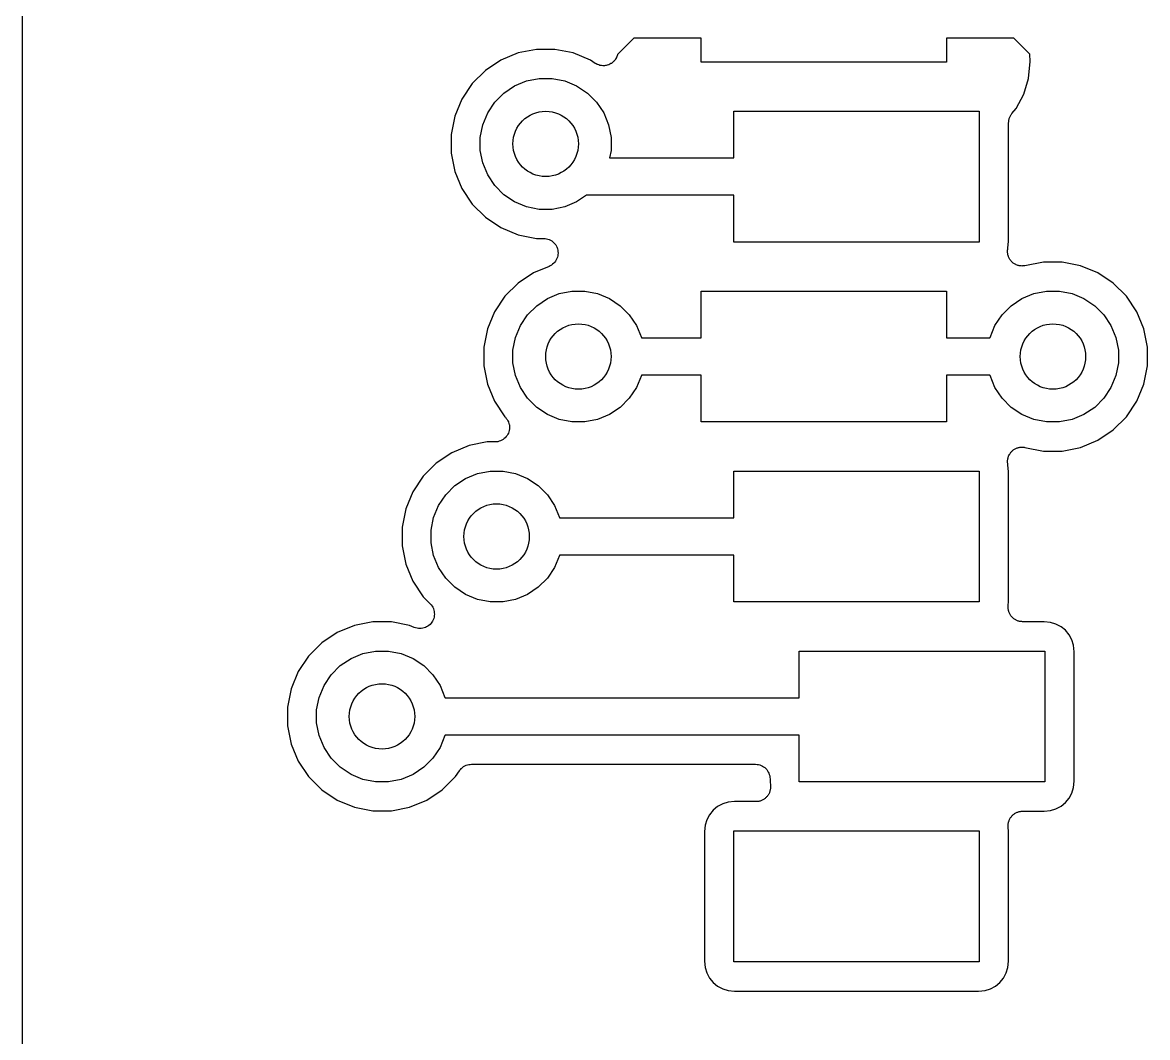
# Model space of a CAD drawing. Extents: x 1.98 to 5.9, y -3.93 to -1.98.
# Drawn here: x 1.9765 to 2.2472, y -3.467 to -3.2228 of the extents above; entities that cross this region are included whole.
import ezdxf

# ---------------------------------------------------------------- set-up
doc = ezdxf.new("R2010")
doc.units = 0
doc.header["$MEASUREMENT"] = 0
doc.layers.add('BLACK', color=7, linetype='CONTINUOUS')

msp = doc.modelspace()

# ---------------------------------------------------------------- linework, layer by layer
at = {"layer": 'BLACK', "linetype": 'CONTINUOUS'}
for p, q in [((1.97649, -3.56691), (1.97649, -2.96428)), ((2.12359, -3.22654), (2.11964, -3.23048)), ((2.13976, -3.22654), (2.12359, -3.22654)), ((2.13976, -3.23228), (2.13976, -3.22654)), ((2.21499, -3.22654), (2.19882, -3.22654)), ((2.19882, -3.22654), (2.19882, -3.23228)), ((2.21887, -3.23041), (2.21499, -3.22654)), ((2.09573, -3.23009), (2.09159, -3.23181)), ((2.10012, -3.22922), (2.09573, -3.23009)), ((2.1046, -3.22922), (2.10012, -3.22922)), ((2.109, -3.23009), (2.1046, -3.22922)), ((2.11314, -3.23181), (2.109, -3.23009)), ((2.11906, -3.23175), (2.11887, -3.23195)), ((2.11909, -3.23169), (2.11906, -3.23175)), ((2.11913, -3.23164), (2.11909, -3.23169)), ((2.11927, -3.23139), (2.11913, -3.23164)), ((2.11941, -3.23116), (2.11927, -3.23139)), ((2.11943, -3.2311), (2.11941, -3.23116)), ((2.11946, -3.23104), (2.11943, -3.2311)), ((2.11954, -3.23077), (2.11946, -3.23104)), ((2.11964, -3.23051), (2.11954, -3.23077)), ((2.11964, -3.23048), (2.11964, -3.23051)), ((2.21893, -3.23217), (2.21887, -3.23041)), ((2.08786, -3.2343), (2.08469, -3.23747)), ((2.09159, -3.23181), (2.08786, -3.2343)), ((2.11429, -3.23258), (2.11314, -3.23181)), ((2.11454, -3.23271), (2.11429, -3.23258)), ((2.11477, -3.23285), (2.11454, -3.23271)), ((2.11484, -3.23287), (2.11477, -3.23285)), ((2.1149, -3.2329), (2.11484, -3.23287)), ((2.11516, -3.23298), (2.1149, -3.2329)), ((2.11542, -3.23307), (2.11516, -3.23298)), ((2.11549, -3.23308), (2.11542, -3.23307)), ((2.11555, -3.2331), (2.11549, -3.23308)), ((2.11582, -3.23313), (2.11555, -3.2331)), ((2.1161, -3.23317), (2.11582, -3.23313)), ((2.11616, -3.23317), (2.1161, -3.23317)), ((2.11623, -3.23317), (2.11616, -3.23317)), ((2.1165, -3.23315), (2.11623, -3.23317)), ((2.11678, -3.23313), (2.1165, -3.23315)), ((2.11684, -3.23311), (2.11678, -3.23313)), ((2.11691, -3.23311), (2.11684, -3.23311)), ((2.11717, -3.23303), (2.11691, -3.23311)), ((2.11744, -3.23296), (2.11717, -3.23303)), ((2.1175, -3.23293), (2.11744, -3.23296)), ((2.11756, -3.23291), (2.1175, -3.23293)), ((2.11781, -3.23278), (2.11756, -3.23291)), ((2.11805, -3.23266), (2.11781, -3.23278)), ((2.11811, -3.23262), (2.11805, -3.23266)), ((2.11817, -3.23259), (2.11811, -3.23262)), ((2.11838, -3.23242), (2.11817, -3.23259)), ((2.1186, -3.23225), (2.11838, -3.23242)), ((2.11865, -3.2322), (2.1186, -3.23225)), ((2.1187, -3.23216), (2.11865, -3.2322)), ((2.11887, -3.23195), (2.1187, -3.23216)), ((2.19882, -3.23228), (2.13976, -3.23228)), ((2.21853, -3.2362), (2.21893, -3.23217)), ((2.0949, -3.23801), (2.09777, -3.23683)), ((2.09777, -3.23683), (2.10081, -3.23622)), ((2.10081, -3.23622), (2.10391, -3.23622)), ((2.10391, -3.23622), (2.10696, -3.23683)), ((2.10696, -3.23683), (2.10982, -3.23801)), ((2.21739, -3.23997), (2.21853, -3.2362)), ((2.08469, -3.23747), (2.0822, -3.24119)), ((2.09013, -3.24193), (2.09232, -3.23974)), ((2.09232, -3.23974), (2.0949, -3.23801)), ((2.10982, -3.23801), (2.1124, -3.23974)), ((2.1124, -3.23974), (2.11459, -3.24193)), ((2.0822, -3.24119), (2.08049, -3.24533)), ((2.08841, -3.24451), (2.09013, -3.24193)), ((2.11459, -3.24193), (2.11632, -3.24451)), ((2.21553, -3.24345), (2.21739, -3.23997)), ((2.08049, -3.24533), (2.07961, -3.24973)), ((2.08722, -3.24737), (2.08841, -3.24451)), ((2.11632, -3.24451), (2.11751, -3.24737)), ((2.14764, -3.25534), (2.14764, -3.24409)), ((2.14764, -3.24409), (2.20669, -3.24409)), ((2.20669, -3.24409), (2.20669, -3.27559)), ((2.2141, -3.24536), (2.21416, -3.24522)), ((2.21416, -3.24522), (2.21426, -3.24507)), ((2.21426, -3.24507), (2.21436, -3.2449)), ((2.21436, -3.2449), (2.21445, -3.24478)), ((2.21445, -3.24478), (2.21454, -3.24466)), ((2.21454, -3.24466), (2.21553, -3.24345)), ((2.08661, -3.25042), (2.08722, -3.24737)), ((2.11751, -3.24737), (2.11811, -3.25042)), ((2.21374, -3.24683), (2.21376, -3.24668)), ((2.21374, -3.24688), (2.21374, -3.24683)), ((2.21374, -3.27542), (2.21374, -3.24688)), ((2.21376, -3.24652), (2.2138, -3.24634)), ((2.21376, -3.24668), (2.21376, -3.24652)), ((2.2138, -3.24634), (2.21382, -3.24615)), ((2.21382, -3.24615), (2.21387, -3.246)), ((2.21387, -3.246), (2.2139, -3.24585)), ((2.2139, -3.24585), (2.21397, -3.24568)), ((2.21397, -3.24568), (2.21403, -3.2455)), ((2.21403, -3.2455), (2.2141, -3.24536)), ((2.07961, -3.24973), (2.07961, -3.25421)), ((2.08661, -3.25352), (2.08661, -3.25042)), ((2.11811, -3.25042), (2.11811, -3.25352)), ((2.07961, -3.25421), (2.08049, -3.2586)), ((2.08722, -3.25656), (2.08661, -3.25352)), ((2.11811, -3.25352), (2.11775, -3.25534)), ((2.11775, -3.25534), (2.14764, -3.25534)), ((2.08049, -3.2586), (2.0822, -3.26274)), ((2.08841, -3.25943), (2.08722, -3.25656)), ((2.09013, -3.26201), (2.08841, -3.25943)), ((2.0822, -3.26274), (2.08469, -3.26647)), ((2.09232, -3.2642), (2.09013, -3.26201)), ((2.0949, -3.26592), (2.09232, -3.2642)), ((2.08469, -3.26647), (2.08786, -3.26964)), ((2.09777, -3.26711), (2.0949, -3.26592)), ((2.10982, -3.26592), (2.10696, -3.26711)), ((2.11219, -3.26434), (2.10982, -3.26592)), ((2.14764, -3.26434), (2.11219, -3.26434)), ((2.14764, -3.27559), (2.14764, -3.26434)), ((2.08786, -3.26964), (2.09159, -3.27213)), ((2.10081, -3.26772), (2.09777, -3.26711)), ((2.10391, -3.26772), (2.10081, -3.26772)), ((2.10696, -3.26711), (2.10391, -3.26772)), ((2.09159, -3.27213), (2.09573, -3.27384)), ((2.09573, -3.27384), (2.10012, -3.27472)), ((2.10012, -3.27472), (2.10184, -3.27472)), ((2.10184, -3.27472), (2.10188, -3.27472)), ((2.10188, -3.27472), (2.10188, -3.27472)), ((2.10188, -3.27472), (2.10188, -3.27472)), ((2.10188, -3.27472), (2.10189, -3.27472)), ((2.10189, -3.27472), (2.10222, -3.27475)), ((2.10222, -3.27475), (2.10256, -3.27479)), ((2.10256, -3.27479), (2.10257, -3.27479)), ((2.10257, -3.27479), (2.10257, -3.27479)), ((2.10257, -3.27479), (2.10288, -3.27489)), ((2.10288, -3.27489), (2.10321, -3.275)), ((2.10321, -3.275), (2.10322, -3.275)), ((2.10322, -3.275), (2.10322, -3.275)), ((2.10322, -3.275), (2.10353, -3.27517)), ((2.10353, -3.27517), (2.10381, -3.27533)), ((2.10381, -3.27533), (2.10381, -3.27533)), ((2.10381, -3.27533), (2.10382, -3.27533)), ((2.10382, -3.27533), (2.10409, -3.27556)), ((2.10409, -3.27556), (2.10434, -3.27576)), ((2.10434, -3.27576), (2.10434, -3.27577)), ((2.10434, -3.27577), (2.10434, -3.27577)), ((2.10434, -3.27577), (2.10456, -3.27604)), ((2.10456, -3.27604), (2.10477, -3.27629)), ((2.10477, -3.27629), (2.10477, -3.2763)), ((2.10477, -3.2763), (2.10477, -3.2763)), ((2.10477, -3.2763), (2.10493, -3.2766)), ((2.10493, -3.2766), (2.10508, -3.2769)), ((2.10508, -3.2769), (2.10508, -3.2769)), ((2.10508, -3.2769), (2.10509, -3.27691)), ((2.10509, -3.27691), (2.10518, -3.27723)), ((2.10518, -3.27723), (2.10528, -3.27755)), ((2.10528, -3.27755), (2.10528, -3.27756)), ((2.10528, -3.27756), (2.10528, -3.27756)), ((2.10528, -3.27756), (2.10531, -3.2779)), ((2.20669, -3.27559), (2.14764, -3.27559)), ((2.21348, -3.27784), (2.21349, -3.27768)), ((2.21349, -3.27752), (2.21353, -3.27734)), ((2.21349, -3.27768), (2.21349, -3.27752)), ((2.21353, -3.27734), (2.21355, -3.27717)), ((2.21355, -3.27717), (2.21358, -3.27704)), ((2.21358, -3.27704), (2.21374, -3.27542)), ((2.10453, -3.28043), (2.10431, -3.2807)), ((2.10474, -3.28017), (2.10453, -3.28043)), ((2.10475, -3.28017), (2.10474, -3.28017)), ((2.10474, -3.28017), (2.10474, -3.28017)), ((2.10491, -3.27987), (2.10475, -3.28017)), ((2.10507, -3.27957), (2.10491, -3.27987)), ((2.10517, -3.27925), (2.10507, -3.27957)), ((2.10507, -3.27957), (2.10507, -3.27957)), ((2.10507, -3.27957), (2.10507, -3.27957)), ((2.10527, -3.27892), (2.10517, -3.27925)), ((2.1053, -3.27858), (2.10527, -3.27891)), ((2.10527, -3.27891), (2.10527, -3.27892)), ((2.10527, -3.27892), (2.10527, -3.27892)), ((2.10534, -3.27824), (2.1053, -3.27858)), ((2.10531, -3.2779), (2.10534, -3.27823)), ((2.10534, -3.27823), (2.10534, -3.27824)), ((2.10534, -3.27824), (2.10534, -3.27824)), ((2.21349, -3.27802), (2.21348, -3.27784)), ((2.21349, -3.2782), (2.21349, -3.27802)), ((2.21352, -3.27836), (2.21349, -3.2782)), ((2.21354, -3.27852), (2.21352, -3.27836)), ((2.21359, -3.2787), (2.21354, -3.27852)), ((2.21362, -3.27887), (2.21359, -3.2787)), ((2.21369, -3.27902), (2.21362, -3.27887)), ((2.21373, -3.27918), (2.21369, -3.27902)), ((2.21381, -3.27934), (2.21373, -3.27918)), ((2.21388, -3.27951), (2.21381, -3.27934)), ((2.21397, -3.27964), (2.21388, -3.27951)), ((2.21405, -3.27979), (2.21397, -3.27964)), ((2.21416, -3.27993), (2.21405, -3.27979)), ((2.21426, -3.28007), (2.21416, -3.27993)), ((2.21437, -3.28019), (2.21426, -3.28007)), ((2.21448, -3.28032), (2.21437, -3.28019)), ((2.21461, -3.28043), (2.21448, -3.28032)), ((2.21474, -3.28056), (2.21461, -3.28043)), ((2.22217, -3.2804), (2.21766, -3.2813)), ((2.22665, -3.2804), (2.22217, -3.2804)), ((2.23104, -3.28128), (2.22665, -3.2804)), ((2.09946, -3.28299), (2.09574, -3.28548)), ((2.10318, -3.28145), (2.09946, -3.28299)), ((2.10348, -3.28129), (2.10318, -3.28145)), ((2.10378, -3.28113), (2.10348, -3.28129)), ((2.10404, -3.28092), (2.10378, -3.28113)), ((2.10378, -3.28113), (2.10378, -3.28113)), ((2.10378, -3.28113), (2.10378, -3.28113)), ((2.10431, -3.2807), (2.10404, -3.28092)), ((2.10431, -3.2807), (2.10431, -3.2807)), ((2.10431, -3.2807), (2.10431, -3.2807)), ((2.21488, -3.28065), (2.21474, -3.28056)), ((2.215, -3.28076), (2.21488, -3.28065)), ((2.21516, -3.28084), (2.215, -3.28076)), ((2.21531, -3.28094), (2.21516, -3.28084)), ((2.21546, -3.28101), (2.21531, -3.28094)), ((2.2156, -3.28108), (2.21546, -3.28101)), ((2.21577, -3.28114), (2.2156, -3.28108)), ((2.21594, -3.28121), (2.21577, -3.28114)), ((2.2161, -3.28124), (2.21594, -3.28121)), ((2.21625, -3.28129), (2.2161, -3.28124)), ((2.21643, -3.28131), (2.21625, -3.28129)), ((2.2166, -3.28135), (2.21643, -3.28131)), ((2.21677, -3.28135), (2.2166, -3.28135)), ((2.21693, -3.28137), (2.21677, -3.28135)), ((2.21711, -3.28135), (2.21693, -3.28137)), ((2.21729, -3.28135), (2.21711, -3.28135)), ((2.21745, -3.28132), (2.21729, -3.28135)), ((2.21761, -3.28131), (2.21745, -3.28132)), ((2.21766, -3.2813), (2.21761, -3.28131)), ((2.23518, -3.28299), (2.23104, -3.28128)), ((2.23891, -3.28548), (2.23518, -3.28299)), ((2.09574, -3.28548), (2.09257, -3.28865)), ((2.24208, -3.28865), (2.23891, -3.28548)), ((2.10278, -3.28919), (2.10564, -3.28801)), ((2.10564, -3.28801), (2.10869, -3.2874)), ((2.10869, -3.2874), (2.11179, -3.2874)), ((2.11179, -3.2874), (2.11483, -3.28801)), ((2.11483, -3.28801), (2.1177, -3.28919)), ((2.13976, -3.29865), (2.13976, -3.2874)), ((2.13976, -3.2874), (2.19882, -3.2874)), ((2.19882, -3.2874), (2.19882, -3.29865)), ((2.21695, -3.28919), (2.21982, -3.28801)), ((2.21982, -3.28801), (2.22286, -3.2874)), ((2.22286, -3.2874), (2.22596, -3.2874)), ((2.22596, -3.2874), (2.229, -3.28801)), ((2.229, -3.28801), (2.23187, -3.28919)), ((2.09257, -3.28865), (2.09008, -3.29237)), ((2.098, -3.29311), (2.1002, -3.29092)), ((2.1002, -3.29092), (2.10278, -3.28919)), ((2.1177, -3.28919), (2.12027, -3.29092)), ((2.12027, -3.29092), (2.12247, -3.29311)), ((2.21218, -3.29311), (2.21437, -3.29092)), ((2.21437, -3.29092), (2.21695, -3.28919)), ((2.23187, -3.28919), (2.23445, -3.29092)), ((2.23445, -3.29092), (2.23664, -3.29311)), ((2.24457, -3.29237), (2.24208, -3.28865)), ((2.09008, -3.29237), (2.08836, -3.29651)), ((2.09628, -3.29569), (2.098, -3.29311)), ((2.12247, -3.29311), (2.12419, -3.29569)), ((2.21045, -3.29569), (2.21218, -3.29311)), ((2.23664, -3.29311), (2.23837, -3.29569)), ((2.24628, -3.29651), (2.24457, -3.29237)), ((2.08836, -3.29651), (2.08749, -3.30091)), ((2.09509, -3.29856), (2.09628, -3.29569)), ((2.12419, -3.29569), (2.12538, -3.29856)), ((2.20927, -3.29856), (2.21045, -3.29569)), ((2.23837, -3.29569), (2.23955, -3.29856)), ((2.24716, -3.30091), (2.24628, -3.29651)), ((2.09449, -3.3016), (2.09509, -3.29856)), ((2.12538, -3.29856), (2.1254, -3.29865)), ((2.1254, -3.29865), (2.13976, -3.29865)), ((2.19882, -3.29865), (2.20925, -3.29865)), ((2.20925, -3.29865), (2.20927, -3.29856)), ((2.23955, -3.29856), (2.24016, -3.3016)), ((2.08749, -3.30091), (2.08749, -3.30539)), ((2.09449, -3.3047), (2.09449, -3.3016)), ((2.24016, -3.3016), (2.24016, -3.3047)), ((2.24716, -3.30539), (2.24716, -3.30091)), ((2.09509, -3.30774), (2.09449, -3.3047)), ((2.24016, -3.3047), (2.23955, -3.30774)), ((2.08749, -3.30539), (2.08836, -3.30979)), ((2.24628, -3.30978), (2.24716, -3.30539)), ((2.08836, -3.30979), (2.09008, -3.31392)), ((2.09628, -3.31061), (2.09509, -3.30774)), ((2.12538, -3.30774), (2.12419, -3.31061)), ((2.1254, -3.30765), (2.12538, -3.30774)), ((2.13976, -3.30765), (2.1254, -3.30765)), ((2.13976, -3.3189), (2.13976, -3.30765)), ((2.20925, -3.30765), (2.19882, -3.30765)), ((2.19882, -3.30765), (2.19882, -3.3189)), ((2.20927, -3.30774), (2.20925, -3.30765)), ((2.21045, -3.31061), (2.20927, -3.30774)), ((2.23955, -3.30774), (2.23837, -3.31061)), ((2.24457, -3.31392), (2.24628, -3.30978)), ((2.098, -3.31319), (2.09628, -3.31061)), ((2.12419, -3.31061), (2.12247, -3.31319)), ((2.21218, -3.31319), (2.21045, -3.31061)), ((2.23837, -3.31061), (2.23664, -3.31319)), ((2.09008, -3.31392), (2.09257, -3.31765)), ((2.1002, -3.31538), (2.098, -3.31319)), ((2.10278, -3.31711), (2.1002, -3.31538)), ((2.12027, -3.31538), (2.1177, -3.31711)), ((2.12247, -3.31319), (2.12027, -3.31538)), ((2.21437, -3.31538), (2.21218, -3.31319)), ((2.21695, -3.31711), (2.21437, -3.31538)), ((2.23445, -3.31538), (2.23187, -3.31711)), ((2.23664, -3.31319), (2.23445, -3.31538)), ((2.24208, -3.31765), (2.24457, -3.31392)), ((2.09257, -3.31765), (2.09265, -3.31773)), ((2.09265, -3.31773), (2.09267, -3.31776)), ((2.09267, -3.31776), (2.09268, -3.31776)), ((2.09268, -3.31776), (2.09268, -3.31776)), ((2.09268, -3.31776), (2.09268, -3.31777)), ((2.09268, -3.31777), (2.09289, -3.31803)), ((2.09289, -3.31803), (2.0931, -3.31829)), ((2.0931, -3.31829), (2.09311, -3.3183)), ((2.09311, -3.3183), (2.09311, -3.3183)), ((2.09311, -3.3183), (2.09326, -3.3186)), ((2.10564, -3.31829), (2.10278, -3.31711)), ((2.10869, -3.3189), (2.10564, -3.31829)), ((2.11483, -3.31829), (2.11179, -3.3189)), ((2.1177, -3.31711), (2.11483, -3.31829)), ((2.21982, -3.31829), (2.21695, -3.31711)), ((2.22286, -3.3189), (2.21982, -3.31829)), ((2.229, -3.31829), (2.22596, -3.3189)), ((2.23187, -3.31711), (2.229, -3.31829)), ((2.23891, -3.32082), (2.24208, -3.31765)), ((2.09326, -3.3186), (2.09342, -3.3189)), ((2.09342, -3.3189), (2.09342, -3.3189)), ((2.09342, -3.3189), (2.09342, -3.31891)), ((2.09342, -3.31891), (2.09352, -3.31923)), ((2.0936, -3.32092), (2.0935, -3.32124)), ((2.09352, -3.31923), (2.09361, -3.31955)), ((2.09364, -3.32057), (2.0936, -3.32091)), ((2.0936, -3.32091), (2.0936, -3.32092)), ((2.0936, -3.32092), (2.0936, -3.32092)), ((2.09361, -3.31955), (2.09361, -3.31956)), ((2.09361, -3.31956), (2.09362, -3.31956)), ((2.09362, -3.31956), (2.09364, -3.31989)), ((2.09364, -3.31989), (2.09367, -3.32023)), ((2.09367, -3.32025), (2.09364, -3.32057)), ((2.09367, -3.32023), (2.09367, -3.32024)), ((2.09367, -3.32024), (2.09367, -3.32025)), ((2.11179, -3.3189), (2.10869, -3.3189)), ((2.19882, -3.3189), (2.13976, -3.3189)), ((2.22596, -3.3189), (2.22286, -3.3189)), ((2.23518, -3.32331), (2.23891, -3.32082)), ((2.08831, -3.32371), (2.08392, -3.32458)), ((2.09017, -3.32371), (2.08831, -3.32371)), ((2.09052, -3.32368), (2.09017, -3.32371)), ((2.09084, -3.32364), (2.09052, -3.32368)), ((2.09085, -3.32364), (2.09084, -3.32364)), ((2.09118, -3.32354), (2.09085, -3.32364)), ((2.09085, -3.32364), (2.09085, -3.32364)), ((2.0915, -3.32345), (2.09118, -3.32354)), ((2.09151, -3.32344), (2.0915, -3.32345)), ((2.0915, -3.32345), (2.0915, -3.32345)), ((2.09181, -3.32329), (2.09151, -3.32344)), ((2.0921, -3.32313), (2.09181, -3.32329)), ((2.09211, -3.32313), (2.0921, -3.32313)), ((2.09238, -3.32291), (2.09211, -3.32312)), ((2.09211, -3.32312), (2.09211, -3.32313)), ((2.09263, -3.3227), (2.09238, -3.32291)), ((2.09264, -3.3227), (2.09263, -3.3227)), ((2.09286, -3.32243), (2.09264, -3.32269)), ((2.09264, -3.32269), (2.09264, -3.3227)), ((2.09307, -3.32218), (2.09286, -3.32243)), ((2.09308, -3.32217), (2.09307, -3.32217)), ((2.09307, -3.32217), (2.09307, -3.32218)), ((2.09324, -3.32187), (2.09308, -3.32217)), ((2.0934, -3.32158), (2.09324, -3.32187)), ((2.0935, -3.32124), (2.0934, -3.32156)), ((2.0934, -3.32156), (2.0934, -3.32157)), ((2.0934, -3.32157), (2.0934, -3.32158)), ((2.23104, -3.32502), (2.23518, -3.32331)), ((2.07978, -3.3263), (2.07605, -3.32879)), ((2.08392, -3.32458), (2.07978, -3.3263)), ((2.214, -3.32662), (2.21408, -3.32647)), ((2.21408, -3.32647), (2.21419, -3.32634)), ((2.21419, -3.32634), (2.21429, -3.32619)), ((2.21429, -3.32619), (2.21441, -3.32607)), ((2.21441, -3.32607), (2.21451, -3.32595)), ((2.21451, -3.32595), (2.21465, -3.32583)), ((2.21465, -3.32583), (2.21478, -3.32571)), ((2.21478, -3.32571), (2.21491, -3.32562)), ((2.21491, -3.32562), (2.21504, -3.32552)), ((2.21504, -3.32552), (2.2152, -3.32543)), ((2.2152, -3.32543), (2.21535, -3.32533)), ((2.21535, -3.32533), (2.2155, -3.32527)), ((2.2155, -3.32527), (2.21564, -3.3252)), ((2.21564, -3.3252), (2.21582, -3.32514)), ((2.21582, -3.32514), (2.21598, -3.32508)), ((2.21598, -3.32508), (2.21614, -3.32505)), ((2.21614, -3.32505), (2.2163, -3.325)), ((2.2163, -3.325), (2.21648, -3.32498)), ((2.21648, -3.32498), (2.21665, -3.32495)), ((2.21665, -3.32495), (2.21682, -3.32495)), ((2.21682, -3.32495), (2.21698, -3.32493)), ((2.21698, -3.32493), (2.21716, -3.32495)), ((2.21716, -3.32495), (2.21734, -3.32495)), ((2.21734, -3.32495), (2.2175, -3.32498)), ((2.2175, -3.32498), (2.21766, -3.325)), ((2.21766, -3.325), (2.22217, -3.3259)), ((2.22217, -3.3259), (2.22665, -3.3259)), ((2.22665, -3.3259), (2.23104, -3.32502)), ((2.07605, -3.32879), (2.07288, -3.33196)), ((2.21348, -3.32841), (2.21349, -3.32823)), ((2.21349, -3.32857), (2.21348, -3.32841)), ((2.21349, -3.32823), (2.2135, -3.32805)), ((2.21349, -3.32873), (2.21349, -3.32857)), ((2.21352, -3.32891), (2.21349, -3.32873)), ((2.2135, -3.32805), (2.21353, -3.32789)), ((2.21354, -3.32909), (2.21352, -3.32891)), ((2.21353, -3.32789), (2.21355, -3.32773)), ((2.21358, -3.32924), (2.21354, -3.32909)), ((2.21355, -3.32773), (2.2136, -3.32755)), ((2.21374, -3.33088), (2.21358, -3.32924)), ((2.2136, -3.32755), (2.21364, -3.32738)), ((2.21364, -3.32738), (2.2137, -3.32723)), ((2.2137, -3.32723), (2.21375, -3.32707)), ((2.21375, -3.32707), (2.21384, -3.32692)), ((2.21384, -3.32692), (2.21391, -3.32675)), ((2.21391, -3.32675), (2.214, -3.32662)), ((2.08309, -3.3325), (2.08596, -3.33131)), ((2.08596, -3.33131), (2.089, -3.33071)), ((2.089, -3.33071), (2.0921, -3.33071)), ((2.0921, -3.33071), (2.09514, -3.33131)), ((2.09514, -3.33131), (2.09801, -3.3325)), ((2.14764, -3.34196), (2.14764, -3.33071)), ((2.14764, -3.33071), (2.20669, -3.33071)), ((2.20669, -3.33071), (2.20669, -3.3622)), ((2.21374, -3.36203), (2.21374, -3.33088)), ((2.07288, -3.33196), (2.07039, -3.33568)), ((2.07832, -3.33642), (2.08051, -3.33422)), ((2.08051, -3.33422), (2.08309, -3.3325)), ((2.09801, -3.3325), (2.10059, -3.33422)), ((2.10059, -3.33422), (2.10278, -3.33642)), ((2.07039, -3.33568), (2.06868, -3.33982)), ((2.0766, -3.339), (2.07832, -3.33642)), ((2.10278, -3.33642), (2.10451, -3.339)), ((2.06868, -3.33982), (2.0678, -3.34422)), ((2.07541, -3.34186), (2.0766, -3.339)), ((2.10451, -3.339), (2.10569, -3.34186)), ((2.0748, -3.34491), (2.07541, -3.34186)), ((2.10569, -3.34186), (2.10571, -3.34196)), ((2.10571, -3.34196), (2.14764, -3.34196)), ((2.0678, -3.34422), (2.0678, -3.3487)), ((2.0748, -3.34801), (2.0748, -3.34491)), ((2.07541, -3.35105), (2.0748, -3.34801)), ((2.0678, -3.3487), (2.06868, -3.35309)), ((2.06868, -3.35309), (2.07039, -3.35723)), ((2.0766, -3.35392), (2.07541, -3.35105)), ((2.10569, -3.35105), (2.10451, -3.35392)), ((2.10571, -3.35096), (2.10569, -3.35105)), ((2.14764, -3.35096), (2.10571, -3.35096)), ((2.14764, -3.3622), (2.14764, -3.35096)), ((2.07832, -3.3565), (2.0766, -3.35392)), ((2.10451, -3.35392), (2.10278, -3.3565)), ((2.07039, -3.35723), (2.07288, -3.36096)), ((2.08051, -3.35869), (2.07832, -3.3565)), ((2.08309, -3.36041), (2.08051, -3.35869)), ((2.10059, -3.35869), (2.09801, -3.36041)), ((2.10278, -3.3565), (2.10059, -3.35869)), ((2.07288, -3.36096), (2.07457, -3.36265)), ((2.08596, -3.3616), (2.08309, -3.36041)), ((2.089, -3.3622), (2.08596, -3.3616)), ((2.09514, -3.3616), (2.0921, -3.3622)), ((2.09801, -3.36041), (2.09514, -3.3616)), ((2.07457, -3.36265), (2.07461, -3.36269)), ((2.07461, -3.36269), (2.07482, -3.36294)), ((2.07482, -3.36294), (2.07503, -3.36321)), ((2.07503, -3.36321), (2.07503, -3.36322)), ((2.07503, -3.36322), (2.07504, -3.36322)), ((2.07504, -3.36322), (2.07518, -3.3635)), ((2.07518, -3.3635), (2.07535, -3.36382)), ((2.07535, -3.36382), (2.07535, -3.36382)), ((2.07535, -3.36382), (2.07535, -3.36383)), ((2.07535, -3.36383), (2.07545, -3.36417)), ((2.07545, -3.36417), (2.07554, -3.36448)), ((2.0921, -3.3622), (2.089, -3.3622)), ((2.20669, -3.3622), (2.14764, -3.3622)), ((2.21362, -3.36344), (2.21364, -3.36328)), ((2.21364, -3.36362), (2.21362, -3.36344)), ((2.21364, -3.36312), (2.21374, -3.36203)), ((2.21364, -3.36328), (2.21364, -3.36312)), ((2.21364, -3.3638), (2.21364, -3.36362)), ((2.21367, -3.36396), (2.21364, -3.3638)), ((2.21368, -3.36412), (2.21367, -3.36396)), ((2.21373, -3.3643), (2.21368, -3.36412)), ((2.21377, -3.36448), (2.21373, -3.3643)), ((2.06075, -3.36702), (2.05636, -3.36789)), ((2.06523, -3.36702), (2.06075, -3.36702)), ((2.06963, -3.36789), (2.06523, -3.36702)), ((2.07499, -3.36709), (2.07478, -3.36735)), ((2.075, -3.36709), (2.07499, -3.36709)), ((2.07515, -3.3668), (2.075, -3.36709)), ((2.075, -3.36709), (2.075, -3.36709)), ((2.07532, -3.36649), (2.07515, -3.3668)), ((2.07542, -3.36618), (2.07532, -3.36649)), ((2.07532, -3.36649), (2.07532, -3.36649)), ((2.07532, -3.36649), (2.07532, -3.36649)), ((2.07553, -3.36584), (2.07542, -3.36618)), ((2.07556, -3.3655), (2.07553, -3.36584)), ((2.07553, -3.36584), (2.07553, -3.36584)), ((2.07553, -3.36584), (2.07553, -3.36584)), ((2.07554, -3.36448), (2.07554, -3.36448)), ((2.07554, -3.36448), (2.07554, -3.36448)), ((2.07554, -3.36448), (2.07557, -3.36483)), ((2.0756, -3.36516), (2.07556, -3.3655)), ((2.07557, -3.36483), (2.0756, -3.36516)), ((2.0756, -3.36516), (2.0756, -3.36516)), ((2.0756, -3.36516), (2.0756, -3.36516)), ((2.21383, -3.36462), (2.21377, -3.36448)), ((2.21387, -3.36478), (2.21383, -3.36462)), ((2.21396, -3.36494), (2.21387, -3.36478)), ((2.21403, -3.36511), (2.21396, -3.36494)), ((2.21412, -3.36524), (2.21403, -3.36511)), ((2.21419, -3.36538), (2.21412, -3.36524)), ((2.21431, -3.36552), (2.21419, -3.36538)), ((2.21441, -3.36568), (2.21431, -3.36552)), ((2.21452, -3.36579), (2.21441, -3.36568)), ((2.21462, -3.36591), (2.21452, -3.36579)), ((2.21476, -3.36603), (2.21462, -3.36591)), ((2.21489, -3.36616), (2.21476, -3.36603)), ((2.21502, -3.36625), (2.21489, -3.36616)), ((2.21514, -3.36635), (2.21502, -3.36625)), ((2.2153, -3.36644), (2.21514, -3.36635)), ((2.21545, -3.36654), (2.2153, -3.36644)), ((2.2156, -3.3666), (2.21545, -3.36654)), ((2.21574, -3.36668), (2.2156, -3.3666)), ((2.21591, -3.36674), (2.21574, -3.36668)), ((2.21608, -3.36681), (2.21591, -3.36674)), ((2.21624, -3.36684), (2.21608, -3.36681)), ((2.21639, -3.36689), (2.21624, -3.36684)), ((2.21657, -3.36691), (2.21639, -3.36689)), ((2.21675, -3.36695), (2.21657, -3.36691)), ((2.21691, -3.36695), (2.21675, -3.36695)), ((2.21707, -3.36696), (2.21691, -3.36695)), ((2.21712, -3.36696), (2.21707, -3.36696)), ((2.22227, -3.36696), (2.21712, -3.36696)), ((2.22381, -3.36712), (2.22227, -3.36696)), ((2.22513, -3.36752), (2.22381, -3.36712)), ((2.05222, -3.3696), (2.04849, -3.37209)), ((2.05636, -3.36789), (2.05222, -3.3696)), ((2.07076, -3.36836), (2.06963, -3.36789)), ((2.07108, -3.36846), (2.07076, -3.36836)), ((2.07141, -3.36856), (2.07108, -3.36846)), ((2.07173, -3.36859), (2.07141, -3.36856)), ((2.07141, -3.36856), (2.07141, -3.36856)), ((2.07141, -3.36856), (2.07141, -3.36856)), ((2.07209, -3.36863), (2.07173, -3.36859)), ((2.07243, -3.36859), (2.07209, -3.36863)), ((2.07209, -3.36863), (2.07209, -3.36863)), ((2.07209, -3.36863), (2.07209, -3.36863)), ((2.07277, -3.36856), (2.07243, -3.36859)), ((2.0731, -3.36846), (2.07277, -3.36856)), ((2.07277, -3.36856), (2.07277, -3.36856)), ((2.07277, -3.36856), (2.07277, -3.36856)), ((2.07342, -3.36837), (2.0731, -3.36846)), ((2.07343, -3.36836), (2.07342, -3.36837)), ((2.07371, -3.36822), (2.07343, -3.36836)), ((2.07343, -3.36836), (2.07343, -3.36836)), ((2.07403, -3.36805), (2.07371, -3.36822)), ((2.07428, -3.36784), (2.07403, -3.36804)), ((2.07403, -3.36804), (2.07403, -3.36805)), ((2.07403, -3.36805), (2.07403, -3.36805)), ((2.07456, -3.36762), (2.07428, -3.36784)), ((2.07478, -3.36735), (2.07456, -3.36761)), ((2.07456, -3.36761), (2.07456, -3.36762)), ((2.07456, -3.36762), (2.07456, -3.36762)), ((2.22635, -3.36817), (2.22513, -3.36752)), ((2.22741, -3.36904), (2.22635, -3.36817)), ((2.22829, -3.37011), (2.22741, -3.36904)), ((2.04849, -3.37209), (2.04532, -3.37526)), ((2.22894, -3.37132), (2.22829, -3.37011)), ((2.22934, -3.37264), (2.22894, -3.37132)), ((2.05553, -3.37581), (2.0584, -3.37462)), ((2.0584, -3.37462), (2.06144, -3.37402)), ((2.06144, -3.37402), (2.06454, -3.37402)), ((2.06454, -3.37402), (2.06759, -3.37462)), ((2.06759, -3.37462), (2.07045, -3.37581)), ((2.16339, -3.37402), (2.22244, -3.37402)), ((2.16339, -3.38526), (2.16339, -3.37402)), ((2.22244, -3.37402), (2.22244, -3.40551)), ((2.22949, -3.37419), (2.22934, -3.37264)), ((2.22949, -3.40534), (2.22949, -3.37419)), ((2.04532, -3.37526), (2.04283, -3.37899)), ((2.05076, -3.37973), (2.05295, -3.37753)), ((2.05295, -3.37753), (2.05553, -3.37581)), ((2.07045, -3.37581), (2.07303, -3.37753)), ((2.07303, -3.37753), (2.07522, -3.37973)), ((2.04283, -3.37899), (2.04112, -3.38313)), ((2.04904, -3.3823), (2.05076, -3.37973)), ((2.07522, -3.37973), (2.07695, -3.3823)), ((2.04112, -3.38313), (2.04024, -3.38752)), ((2.04785, -3.38517), (2.04904, -3.3823)), ((2.07695, -3.3823), (2.07813, -3.38517)), ((2.04724, -3.38821), (2.04785, -3.38517)), ((2.07813, -3.38517), (2.07815, -3.38526)), ((2.07815, -3.38526), (2.16339, -3.38526)), ((2.04024, -3.38752), (2.04024, -3.392)), ((2.04724, -3.39131), (2.04724, -3.38821)), ((2.04785, -3.39436), (2.04724, -3.39131)), ((2.04024, -3.392), (2.04112, -3.3964)), ((2.04112, -3.3964), (2.04283, -3.40054)), ((2.04904, -3.39722), (2.04785, -3.39436)), ((2.07813, -3.39436), (2.07695, -3.39722)), ((2.07815, -3.39426), (2.07813, -3.39436)), ((2.16339, -3.39426), (2.07815, -3.39426)), ((2.16339, -3.40551), (2.16339, -3.39426)), ((2.05076, -3.3998), (2.04904, -3.39722)), ((2.07695, -3.39722), (2.07522, -3.3998)), ((2.04283, -3.40054), (2.04532, -3.40426)), ((2.05295, -3.402), (2.05076, -3.3998)), ((2.05553, -3.40372), (2.05295, -3.402)), ((2.07303, -3.402), (2.07045, -3.40372)), ((2.07522, -3.3998), (2.07303, -3.402)), ((2.08186, -3.40253), (2.08207, -3.40228)), ((2.08207, -3.40228), (2.08208, -3.40227)), ((2.08208, -3.40227), (2.0821, -3.40226)), ((2.0821, -3.40226), (2.08235, -3.40206)), ((2.08235, -3.40206), (2.0826, -3.40185)), ((2.0826, -3.40185), (2.08262, -3.40184)), ((2.08262, -3.40184), (2.08263, -3.40183)), ((2.08263, -3.40183), (2.08292, -3.40168)), ((2.08292, -3.40168), (2.0832, -3.40153)), ((2.0832, -3.40153), (2.08322, -3.40152)), ((2.08322, -3.40152), (2.08324, -3.40152)), ((2.08324, -3.40152), (2.08355, -3.40142)), ((2.08355, -3.40142), (2.08386, -3.40133)), ((2.08386, -3.40133), (2.08387, -3.40133)), ((2.08387, -3.40133), (2.08389, -3.40132)), ((2.08389, -3.40132), (2.08422, -3.4013)), ((2.08422, -3.4013), (2.08454, -3.40126)), ((2.08454, -3.40126), (2.15284, -3.40126)), ((2.15284, -3.40126), (2.15286, -3.40126)), ((2.15286, -3.40126), (2.15286, -3.40126)), ((2.15286, -3.40126), (2.15286, -3.40126)), ((2.15286, -3.40126), (2.15288, -3.40126)), ((2.15288, -3.40126), (2.15321, -3.4013)), ((2.15321, -3.4013), (2.15354, -3.40134)), ((2.15354, -3.40134), (2.15355, -3.40134)), ((2.15355, -3.40134), (2.15356, -3.40134)), ((2.15356, -3.40134), (2.15387, -3.40144)), ((2.15387, -3.40144), (2.15419, -3.40154)), ((2.15419, -3.40154), (2.1542, -3.40154)), ((2.1542, -3.40154), (2.15421, -3.40155)), ((2.15421, -3.40155), (2.1545, -3.40171)), ((2.1545, -3.40171), (2.15479, -3.40186)), ((2.15479, -3.40186), (2.1548, -3.40187)), ((2.1548, -3.40187), (2.15481, -3.40188)), ((2.15481, -3.40188), (2.15507, -3.40209)), ((2.15507, -3.40209), (2.15532, -3.4023)), ((2.15532, -3.4023), (2.15533, -3.40231)), ((2.15533, -3.40231), (2.15534, -3.40231)), ((2.15534, -3.40231), (2.15554, -3.40257)), ((2.04532, -3.40426), (2.04849, -3.40743)), ((2.0584, -3.40491), (2.05553, -3.40372)), ((2.06144, -3.40551), (2.0584, -3.40491)), ((2.06759, -3.40491), (2.06454, -3.40551)), ((2.07045, -3.40372), (2.06759, -3.40491)), ((2.07749, -3.40743), (2.08066, -3.40426)), ((2.08066, -3.40426), (2.08163, -3.40282)), ((2.08163, -3.40282), (2.08164, -3.40281)), ((2.08164, -3.40281), (2.08166, -3.40278)), ((2.08164, -3.40281), (2.08164, -3.40281)), ((2.08164, -3.40281), (2.08164, -3.40281)), ((2.08166, -3.40278), (2.08186, -3.40253)), ((2.15554, -3.40257), (2.15575, -3.40283)), ((2.15575, -3.40283), (2.15576, -3.40284)), ((2.15576, -3.40284), (2.15576, -3.40285)), ((2.15576, -3.40285), (2.15592, -3.40314)), ((2.15592, -3.40314), (2.15607, -3.40343)), ((2.15607, -3.40343), (2.15607, -3.40344)), ((2.15607, -3.40344), (2.15608, -3.40345)), ((2.15608, -3.40345), (2.15617, -3.40377)), ((2.15617, -3.40377), (2.15627, -3.40408)), ((2.15627, -3.40408), (2.15627, -3.4041)), ((2.15627, -3.4041), (2.15627, -3.40411)), ((2.15627, -3.40411), (2.1563, -3.40444)), ((2.1563, -3.40444), (2.15634, -3.40476)), ((2.15634, -3.40476), (2.15634, -3.40534)), ((2.04849, -3.40743), (2.05222, -3.40992)), ((2.06454, -3.40551), (2.06144, -3.40551)), ((2.07377, -3.40992), (2.07749, -3.40743)), ((2.15633, -3.40765), (2.1563, -3.40783)), ((2.15639, -3.40748), (2.15633, -3.40765)), ((2.15634, -3.40534), (2.15644, -3.40643)), ((2.1564, -3.40732), (2.15639, -3.40748)), ((2.15644, -3.40716), (2.1564, -3.40732)), ((2.15644, -3.40643), (2.15645, -3.40648)), ((2.15645, -3.40648), (2.15644, -3.40664)), ((2.15644, -3.40664), (2.15646, -3.4068)), ((2.15646, -3.4068), (2.15644, -3.40698)), ((2.15644, -3.40698), (2.15644, -3.40716)), ((2.22244, -3.40551), (2.16339, -3.40551)), ((2.22894, -3.4082), (2.22934, -3.40688)), ((2.22934, -3.40688), (2.22949, -3.40534)), ((2.05222, -3.40992), (2.05636, -3.41164)), ((2.06963, -3.41164), (2.07377, -3.40992)), ((2.14627, -3.41042), (2.14495, -3.41082)), ((2.14781, -3.41027), (2.14627, -3.41042)), ((2.15296, -3.41027), (2.14781, -3.41027)), ((2.15312, -3.41026), (2.15296, -3.41027)), ((2.15328, -3.41026), (2.15312, -3.41026)), ((2.15346, -3.41022), (2.15328, -3.41026)), ((2.15364, -3.41021), (2.15346, -3.41022)), ((2.15379, -3.41016), (2.15364, -3.41021)), ((2.15395, -3.41013), (2.15379, -3.41016)), ((2.15412, -3.41006), (2.15395, -3.41013)), ((2.15429, -3.41001), (2.15412, -3.41006)), ((2.15443, -3.40993), (2.15429, -3.41001)), ((2.15458, -3.40987), (2.15443, -3.40993)), ((2.15474, -3.40977), (2.15458, -3.40987)), ((2.1549, -3.40969), (2.15474, -3.40977)), ((2.15502, -3.40959), (2.1549, -3.40969)), ((2.15515, -3.4095), (2.15502, -3.40959)), ((2.15528, -3.40937), (2.15515, -3.4095)), ((2.15543, -3.40926), (2.15528, -3.40937)), ((2.15553, -3.40913), (2.15543, -3.40926)), ((2.15564, -3.40902), (2.15553, -3.40913)), ((2.15574, -3.40887), (2.15564, -3.40902)), ((2.15586, -3.40873), (2.15574, -3.40887)), ((2.15594, -3.40859), (2.15586, -3.40873)), ((2.15603, -3.40846), (2.15594, -3.40859)), ((2.1561, -3.40829), (2.15603, -3.40846)), ((2.15619, -3.40813), (2.1561, -3.40829)), ((2.15623, -3.40798), (2.15619, -3.40813)), ((2.1563, -3.40783), (2.15623, -3.40798)), ((2.22741, -3.41049), (2.22829, -3.40942)), ((2.22829, -3.40942), (2.22894, -3.4082)), ((2.05636, -3.41164), (2.06075, -3.41251)), ((2.06075, -3.41251), (2.06523, -3.41251)), ((2.06523, -3.41251), (2.06963, -3.41164)), ((2.14266, -3.41235), (2.14179, -3.41341)), ((2.14373, -3.41147), (2.14266, -3.41235)), ((2.14495, -3.41082), (2.14373, -3.41147)), ((2.21518, -3.41315), (2.21534, -3.41306)), ((2.21534, -3.41306), (2.2155, -3.41296)), ((2.2155, -3.41296), (2.21564, -3.4129)), ((2.21564, -3.4129), (2.21579, -3.41283)), ((2.21579, -3.41283), (2.21596, -3.41277)), ((2.21596, -3.41277), (2.21613, -3.41271)), ((2.21613, -3.41271), (2.21629, -3.41268)), ((2.21629, -3.41268), (2.21644, -3.41263)), ((2.21644, -3.41263), (2.21662, -3.41261)), ((2.21662, -3.41261), (2.2168, -3.41258)), ((2.2168, -3.41258), (2.21696, -3.41258)), ((2.21696, -3.41258), (2.21712, -3.41256)), ((2.21712, -3.41256), (2.22227, -3.41256)), ((2.22227, -3.41256), (2.22381, -3.41241)), ((2.22381, -3.41241), (2.22513, -3.41201)), ((2.22513, -3.41201), (2.22635, -3.41136)), ((2.22635, -3.41136), (2.22741, -3.41049)), ((2.14114, -3.41463), (2.14074, -3.41595)), ((2.14179, -3.41341), (2.14114, -3.41463)), ((2.21364, -3.41567), (2.21367, -3.41552)), ((2.21364, -3.41586), (2.21364, -3.41567)), ((2.21367, -3.41552), (2.21369, -3.41536)), ((2.21369, -3.41536), (2.21375, -3.41518)), ((2.21375, -3.41518), (2.21378, -3.41501)), ((2.21378, -3.41501), (2.21385, -3.41486)), ((2.21385, -3.41486), (2.21389, -3.41471)), ((2.21389, -3.41471), (2.21398, -3.41455)), ((2.21398, -3.41455), (2.21405, -3.41438)), ((2.21405, -3.41438), (2.21414, -3.41425)), ((2.21414, -3.41425), (2.21422, -3.41411)), ((2.21422, -3.41411), (2.21433, -3.41397)), ((2.21433, -3.41397), (2.21444, -3.41381)), ((2.21444, -3.41381), (2.21455, -3.4137)), ((2.21455, -3.4137), (2.21465, -3.41358)), ((2.21465, -3.41358), (2.21479, -3.41346)), ((2.21479, -3.41346), (2.21493, -3.41334)), ((2.21493, -3.41334), (2.21506, -3.41325)), ((2.21506, -3.41325), (2.21518, -3.41315)), ((2.14074, -3.41595), (2.14059, -3.41749)), ((2.14059, -3.41749), (2.14059, -3.44865)), ((2.14764, -3.44882), (2.14764, -3.41732)), ((2.14764, -3.41732), (2.20669, -3.41732)), ((2.20669, -3.41732), (2.20669, -3.44882)), ((2.21362, -3.41604), (2.21364, -3.41586)), ((2.21363, -3.4162), (2.21362, -3.41604)), ((2.21363, -3.41636), (2.21363, -3.4162)), ((2.21364, -3.41641), (2.21363, -3.41636)), ((2.21374, -3.41749), (2.21364, -3.41641)), ((2.21374, -3.44865), (2.21374, -3.41749)), ((2.14059, -3.44865), (2.14074, -3.45019)), ((2.14074, -3.45019), (2.14114, -3.45151)), ((2.20669, -3.44882), (2.14764, -3.44882)), ((2.21319, -3.45151), (2.21359, -3.45019)), ((2.21359, -3.45019), (2.21374, -3.44865)), ((2.14114, -3.45151), (2.14179, -3.45273)), ((2.14179, -3.45273), (2.14266, -3.45379)), ((2.21167, -3.45379), (2.21254, -3.45273)), ((2.21254, -3.45273), (2.21319, -3.45151)), ((2.14266, -3.45379), (2.14373, -3.45467)), ((2.14373, -3.45467), (2.14495, -3.45532)), ((2.14495, -3.45532), (2.14627, -3.45572)), ((2.14627, -3.45572), (2.14781, -3.45587)), ((2.14781, -3.45587), (2.20652, -3.45587)), ((2.20652, -3.45587), (2.20807, -3.45572)), ((2.20807, -3.45572), (2.20938, -3.45532)), ((2.20938, -3.45532), (2.2106, -3.45467)), ((2.2106, -3.45467), (2.21167, -3.45379))]:
    msp.add_line(p, q, dxfattribs=at)
at = {"layer": 'BLACK'}
for centre in [(2.10236, -3.25197), (2.11024, -3.30315), (2.22441, -3.30315), (2.09055, -3.34646), (2.06299, -3.38976)]:
    msp.add_circle(centre, 0.00787, dxfattribs=at)

doc.saveas('drawing.dxf')
